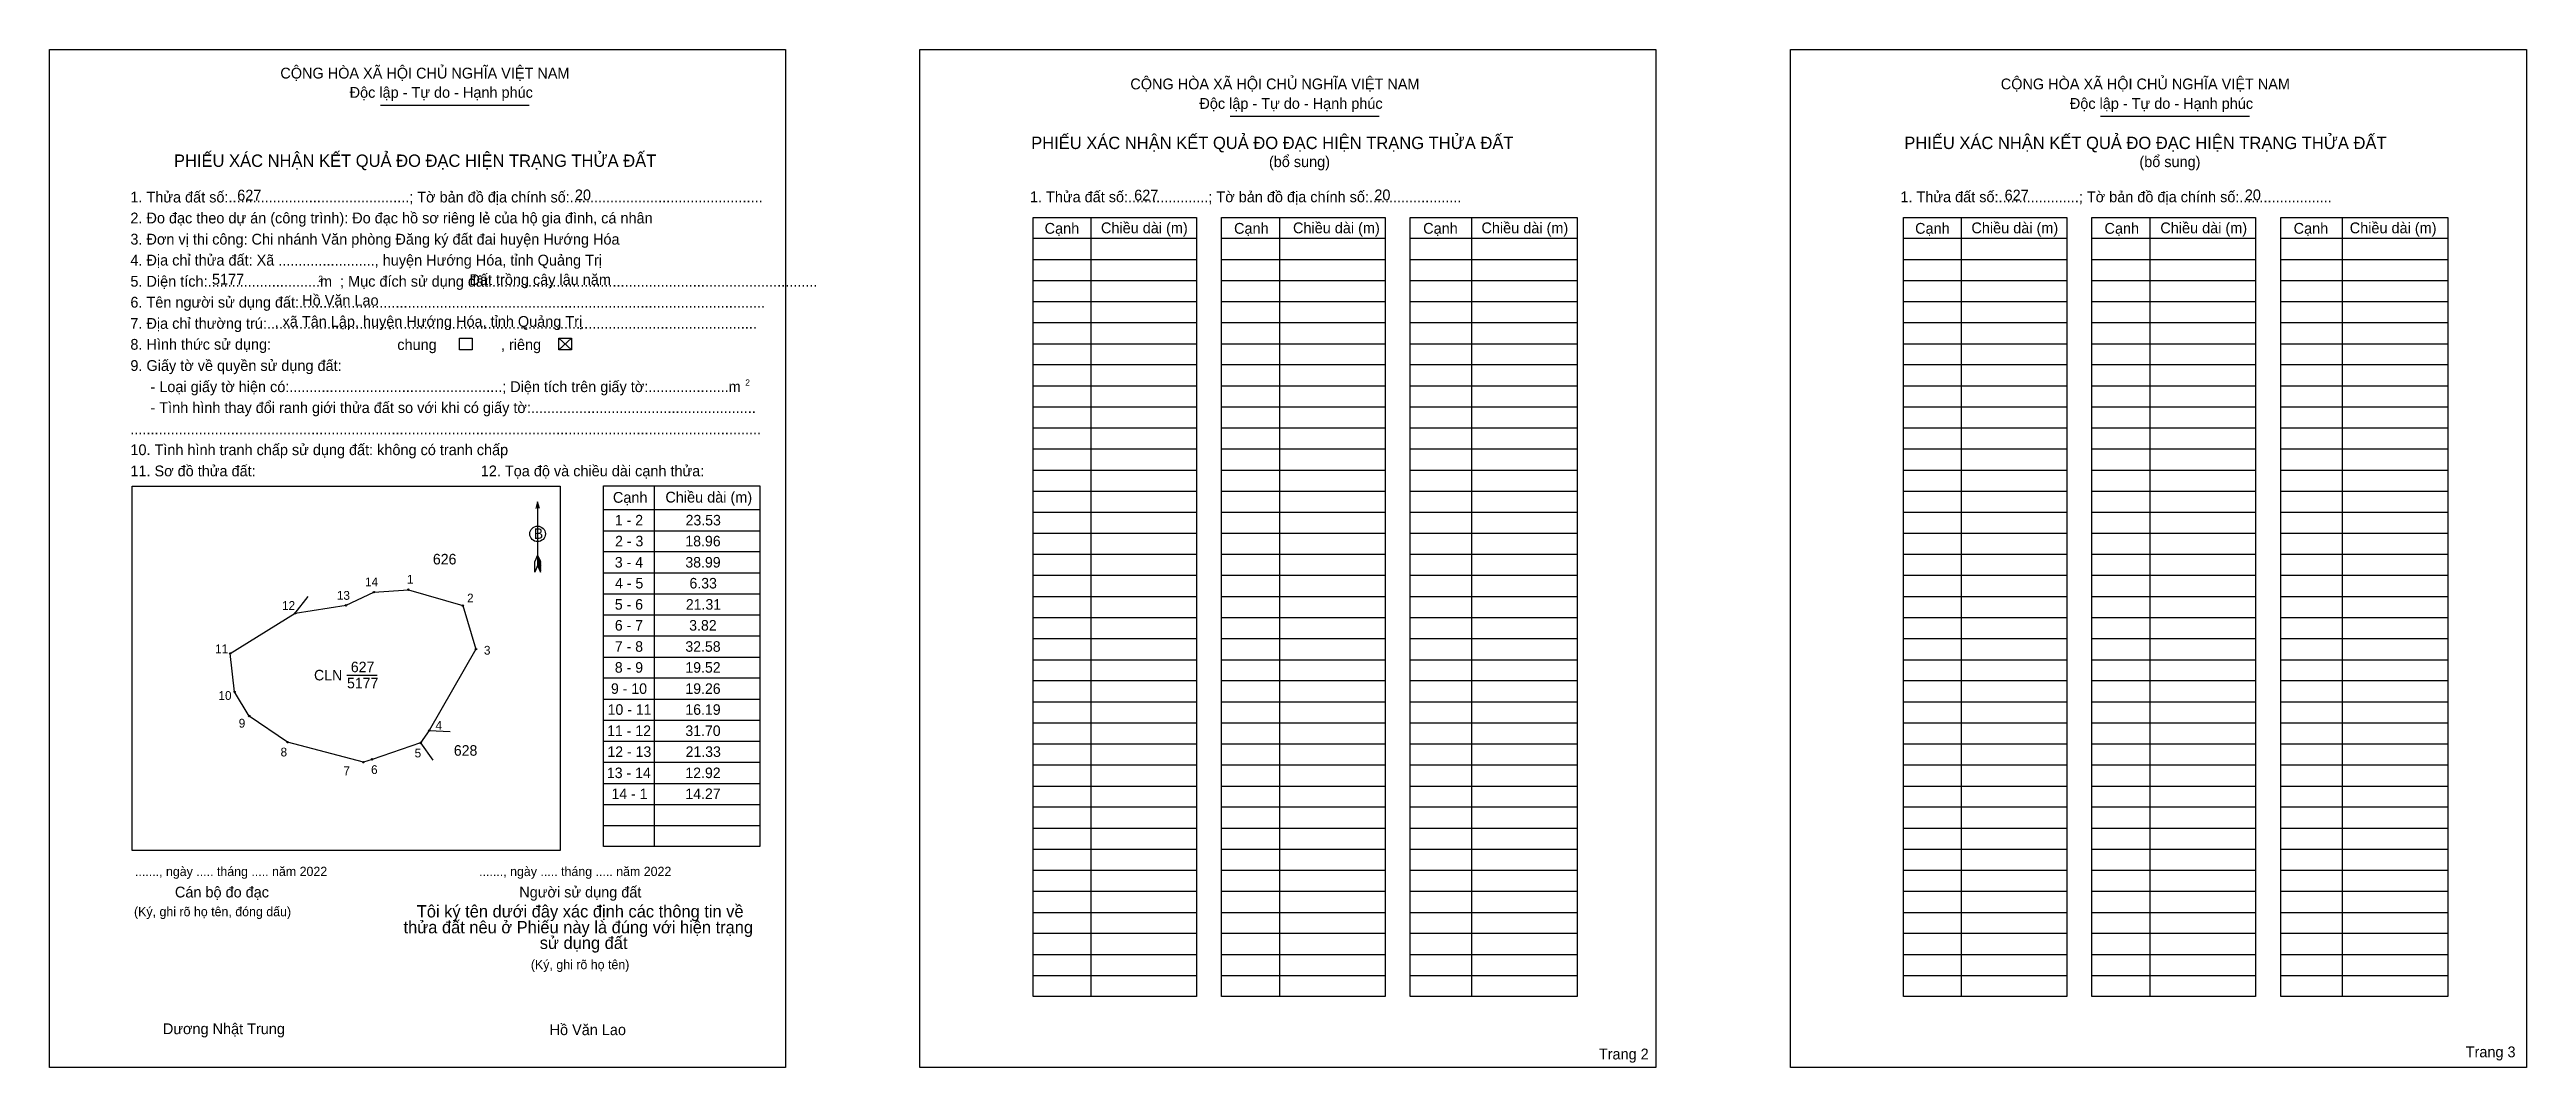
# Model space of a CAD drawing. Extents: x 545945 to 546975, y 1834785 to 1835208.
import ezdxf

# ---------------------------------------------------------------- set-up
doc = ezdxf.new("R2010")
doc.units = 0
for name, color, linetype in [('Level 1', 7, 'Continuous'), ('Level 10', 7, 'Continuous'), ('Level 11', 7, 'Continuous'), ('Level 13', 7, 'Continuous'), ('Level 2', 7, 'Continuous'), ('Level 25', 7, 'Continuous'), ('Level 27', 7, 'Continuous'), ('Level 36', 7, 'Continuous'), ('Level 48', 7, 'Continuous'), ('Level 50', 7, 'Continuous'), ('Level 52', 7, 'Continuous'), ('Level 55', 7, 'Continuous'), ('Level 6', 7, 'Continuous'), ('Level 9', 7, 'Continuous')]:
    doc.layers.add(name, color=color, linetype=linetype)

msp = doc.modelspace()

# ---------------------------------------------------------------- linework, layer by layer
at = {"layer": 'Level 1'}
for p, q in [((545945.3, 1835207.7), (545945.3, 1835207.7)), ((546307, 1835207.7), (546307, 1835207.7)), ((546082.8, 1835184.6), (546144.6, 1835184.6)), ((546435.9, 1835180.1), (546497.8, 1835180.1)), ((546797.6, 1835180.1), (546859.5, 1835180.1)), ((546378, 1835138), (546378, 1834814.2)), ((546456.4, 1835138), (546456.4, 1834814.2)), ((546536.2, 1835138), (546536.2, 1834814.2)), ((546739.7, 1835138), (546739.7, 1834814.2)), ((546818.1, 1835138), (546818.1, 1834814.2)), ((546897.9, 1835138), (546897.9, 1834814.2)), ((546354, 1835129.3), (546421.9, 1835129.3)), ((546432.3, 1835129.3), (546500.3, 1835129.3)), ((546510.7, 1835129.3), (546580.1, 1835129.3)), ((546715.7, 1835129.3), (546783.6, 1835129.3)), ((546794, 1835129.3), (546862, 1835129.3)), ((546872.4, 1835129.3), (546941.8, 1835129.3)), ((546354, 1835120.5), (546421.9, 1835120.5)), ((546432.3, 1835120.5), (546500.3, 1835120.5)), ((546510.7, 1835120.5), (546580.1, 1835120.5)), ((546715.7, 1835120.5), (546783.6, 1835120.5)), ((546794, 1835120.5), (546862, 1835120.5)), ((546872.4, 1835120.5), (546941.8, 1835120.5)), ((546354, 1835111.8), (546421.9, 1835111.8)), ((546354, 1835103), (546421.9, 1835103)), ((546432.3, 1835111.8), (546500.3, 1835111.8)), ((546432.3, 1835103), (546500.3, 1835103)), ((546510.7, 1835111.8), (546580.1, 1835111.8)), ((546510.7, 1835103), (546580.1, 1835103)), ((546715.7, 1835111.8), (546783.6, 1835111.8)), ((546715.7, 1835103), (546783.6, 1835103)), ((546794, 1835111.8), (546862, 1835111.8)), ((546794, 1835103), (546862, 1835103)), ((546872.4, 1835111.8), (546941.8, 1835111.8)), ((546872.4, 1835103), (546941.8, 1835103)), ((546354, 1835094.3), (546421.9, 1835094.3)), ((546432.3, 1835094.3), (546500.3, 1835094.3)), ((546510.7, 1835094.3), (546580.1, 1835094.3)), ((546715.7, 1835094.3), (546783.6, 1835094.3)), ((546794, 1835094.3), (546862, 1835094.3)), ((546872.4, 1835094.3), (546941.8, 1835094.3)), ((546156.9, 1835087.8), (546162.2, 1835082.9)), ((546156.9, 1835082.9), (546162.2, 1835087.8)), ((546354, 1835085.5), (546421.9, 1835085.5)), ((546432.3, 1835085.5), (546500.3, 1835085.5)), ((546510.7, 1835085.5), (546580.1, 1835085.5)), ((546715.7, 1835085.5), (546783.6, 1835085.5)), ((546794, 1835085.5), (546862, 1835085.5)), ((546872.4, 1835085.5), (546941.8, 1835085.5)), ((546354, 1835076.8), (546421.9, 1835076.8)), ((546432.3, 1835076.8), (546500.3, 1835076.8)), ((546510.7, 1835076.8), (546580.1, 1835076.8)), ((546715.7, 1835076.8), (546783.6, 1835076.8)), ((546794, 1835076.8), (546862, 1835076.8)), ((546872.4, 1835076.8), (546941.8, 1835076.8)), ((546354, 1835068), (546421.9, 1835068)), ((546432.3, 1835068), (546500.3, 1835068)), ((546510.7, 1835068), (546580.1, 1835068)), ((546715.7, 1835068), (546783.6, 1835068)), ((546794, 1835068), (546862, 1835068)), ((546872.4, 1835068), (546941.8, 1835068)), ((546354, 1835059.3), (546421.9, 1835059.3)), ((546354, 1835050.5), (546421.9, 1835050.5)), ((546432.3, 1835059.3), (546500.3, 1835059.3)), ((546432.3, 1835050.5), (546500.3, 1835050.5)), ((546510.7, 1835059.3), (546580.1, 1835059.3)), ((546510.7, 1835050.5), (546580.1, 1835050.5)), ((546715.7, 1835059.3), (546783.6, 1835059.3)), ((546715.7, 1835050.5), (546783.6, 1835050.5)), ((546794, 1835059.3), (546862, 1835059.3)), ((546794, 1835050.5), (546862, 1835050.5)), ((546872.4, 1835059.3), (546941.8, 1835059.3)), ((546872.4, 1835050.5), (546941.8, 1835050.5)), ((546354, 1835041.8), (546421.9, 1835041.8)), ((546432.3, 1835041.8), (546500.3, 1835041.8)), ((546510.7, 1835041.8), (546580.1, 1835041.8)), ((546715.7, 1835041.8), (546783.6, 1835041.8)), ((546794, 1835041.8), (546862, 1835041.8)), ((546872.4, 1835041.8), (546941.8, 1835041.8)), ((546354, 1835033), (546421.9, 1835033)), ((546432.3, 1835033), (546500.3, 1835033)), ((546510.7, 1835033), (546580.1, 1835033)), ((546715.7, 1835033), (546783.6, 1835033)), ((546794, 1835033), (546862, 1835033)), ((546872.4, 1835033), (546941.8, 1835033)), ((545979.7, 1835026.3), (545979.7, 1835026.3)), ((546148.1, 1835019.8), (546148.1, 1834993.3)), ((546196.5, 1835026.4), (546196.5, 1834876.6)), ((546354, 1835024.3), (546421.9, 1835024.3)), ((546432.3, 1835024.3), (546500.3, 1835024.3)), ((546510.7, 1835024.3), (546580.1, 1835024.3)), ((546715.7, 1835024.3), (546783.6, 1835024.3)), ((546794, 1835024.3), (546862, 1835024.3)), ((546872.4, 1835024.3), (546941.8, 1835024.3)), ((546175.5, 1835016.6), (546240.4, 1835016.6)), ((546354, 1835015.5), (546421.9, 1835015.5)), ((546432.3, 1835015.5), (546500.3, 1835015.5)), ((546510.7, 1835015.5), (546580.1, 1835015.5)), ((546715.7, 1835015.5), (546783.6, 1835015.5)), ((546794, 1835015.5), (546862, 1835015.5)), ((546872.4, 1835015.5), (546941.8, 1835015.5)), ((546175.5, 1835007.8), (546240.4, 1835007.8)), ((546175.5, 1834999.1), (546240.4, 1834999.1)), ((546354, 1835006.8), (546421.9, 1835006.8)), ((546432.3, 1835006.8), (546500.3, 1835006.8)), ((546510.7, 1835006.8), (546580.1, 1835006.8)), ((546715.7, 1835006.8), (546783.6, 1835006.8)), ((546794, 1835006.8), (546862, 1835006.8)), ((546872.4, 1835006.8), (546941.8, 1835006.8)), ((546148.1, 1834997.7), (546147, 1834995)), ((546147, 1834990.6), (546147, 1834995)), ((546148.1, 1834993.3), (546147, 1834990.6)), ((546148.1, 1834997.7), (546149.3, 1834995)), ((546148.1, 1834997.3), (546149.3, 1834994.6)), ((546148.1, 1834996.9), (546149.3, 1834994.2)), ((546148.1, 1834996.5), (546149.3, 1834993.8)), ((546148.1, 1834996.1), (546149.3, 1834993.4)), ((546148.1, 1834995.8), (546149.3, 1834993)), ((546148.1, 1834995.4), (546149.3, 1834992.6)), ((546148.1, 1834995), (546149.3, 1834992.2)), ((546148.1, 1834994.6), (546149.3, 1834991.8)), ((546148.1, 1834994.2), (546149.3, 1834991.4)), ((546148.1, 1834993.9), (546149.3, 1834991.1)), ((546148.1, 1834993.3), (546149.3, 1834990.6)), ((546149.3, 1834990.6), (546149.3, 1834995)), ((546175.5, 1834990.3), (546240.4, 1834990.3)), ((546354, 1834998), (546421.9, 1834998)), ((546354, 1834989.3), (546421.9, 1834989.3)), ((546432.3, 1834998), (546500.3, 1834998)), ((546432.3, 1834989.3), (546500.3, 1834989.3)), ((546510.7, 1834998), (546580.1, 1834998)), ((546510.7, 1834989.3), (546580.1, 1834989.3)), ((546715.7, 1834998), (546783.6, 1834998)), ((546715.7, 1834989.3), (546783.6, 1834989.3)), ((546794, 1834998), (546862, 1834998)), ((546794, 1834989.3), (546862, 1834989.3)), ((546872.4, 1834998), (546941.8, 1834998)), ((546872.4, 1834989.3), (546941.8, 1834989.3)), ((546175.5, 1834981.6), (546240.4, 1834981.6)), ((546354, 1834980.5), (546421.9, 1834980.5)), ((546432.3, 1834980.5), (546500.3, 1834980.5)), ((546510.7, 1834980.5), (546580.1, 1834980.5)), ((546715.7, 1834980.5), (546783.6, 1834980.5)), ((546794, 1834980.5), (546862, 1834980.5)), ((546872.4, 1834980.5), (546941.8, 1834980.5)), ((546175.5, 1834972.8), (546240.4, 1834972.8)), ((546354, 1834971.7), (546421.9, 1834971.7)), ((546432.3, 1834971.7), (546500.3, 1834971.7)), ((546510.7, 1834971.7), (546580.1, 1834971.7)), ((546715.7, 1834971.7), (546783.6, 1834971.7)), ((546794, 1834971.7), (546862, 1834971.7)), ((546872.4, 1834971.7), (546941.8, 1834971.7)), ((546175.5, 1834964.1), (546240.4, 1834964.1)), ((546354, 1834963), (546421.9, 1834963)), ((546432.3, 1834963), (546500.3, 1834963)), ((546510.7, 1834963), (546580.1, 1834963)), ((546715.7, 1834963), (546783.6, 1834963)), ((546794, 1834963), (546862, 1834963)), ((546872.4, 1834963), (546941.8, 1834963)), ((546175.5, 1834955.3), (546240.4, 1834955.3)), ((546354, 1834954.2), (546421.9, 1834954.2)), ((546432.3, 1834954.2), (546500.3, 1834954.2)), ((546510.7, 1834954.2), (546580.1, 1834954.2)), ((546715.7, 1834954.2), (546783.6, 1834954.2)), ((546794, 1834954.2), (546862, 1834954.2)), ((546872.4, 1834954.2), (546941.8, 1834954.2)), ((546175.5, 1834946.6), (546240.4, 1834946.6)), ((546175.5, 1834937.8), (546240.4, 1834937.8)), ((546354, 1834945.5), (546421.9, 1834945.5)), ((546432.3, 1834945.5), (546500.3, 1834945.5)), ((546510.7, 1834945.5), (546580.1, 1834945.5)), ((546715.7, 1834945.5), (546783.6, 1834945.5)), ((546794, 1834945.5), (546862, 1834945.5)), ((546872.4, 1834945.5), (546941.8, 1834945.5)), ((546175.5, 1834929.1), (546240.4, 1834929.1)), ((546354, 1834936.7), (546421.9, 1834936.7)), ((546354, 1834928), (546421.9, 1834928)), ((546432.3, 1834936.7), (546500.3, 1834936.7)), ((546432.3, 1834928), (546500.3, 1834928)), ((546510.7, 1834936.7), (546580.1, 1834936.7)), ((546510.7, 1834928), (546580.1, 1834928)), ((546715.7, 1834936.7), (546783.6, 1834936.7)), ((546715.7, 1834928), (546783.6, 1834928)), ((546794, 1834936.7), (546862, 1834936.7)), ((546794, 1834928), (546862, 1834928)), ((546872.4, 1834936.7), (546941.8, 1834936.7)), ((546872.4, 1834928), (546941.8, 1834928)), ((546175.5, 1834920.3), (546240.4, 1834920.3)), ((546354, 1834919.2), (546421.9, 1834919.2)), ((546432.3, 1834919.2), (546500.3, 1834919.2)), ((546510.7, 1834919.2), (546580.1, 1834919.2)), ((546715.7, 1834919.2), (546783.6, 1834919.2)), ((546794, 1834919.2), (546862, 1834919.2)), ((546872.4, 1834919.2), (546941.8, 1834919.2)), ((546175.5, 1834911.6), (546240.4, 1834911.6)), ((546354, 1834910.5), (546421.9, 1834910.5)), ((546432.3, 1834910.5), (546500.3, 1834910.5)), ((546510.7, 1834910.5), (546580.1, 1834910.5)), ((546715.7, 1834910.5), (546783.6, 1834910.5)), ((546794, 1834910.5), (546862, 1834910.5)), ((546872.4, 1834910.5), (546941.8, 1834910.5)), ((546175.5, 1834902.8), (546240.4, 1834902.8)), ((546354, 1834901.7), (546421.9, 1834901.7)), ((546432.3, 1834901.7), (546500.3, 1834901.7)), ((546510.7, 1834901.7), (546580.1, 1834901.7)), ((546715.7, 1834901.7), (546783.6, 1834901.7)), ((546794, 1834901.7), (546862, 1834901.7)), ((546872.4, 1834901.7), (546941.8, 1834901.7)), ((546175.5, 1834894.1), (546240.4, 1834894.1)), ((546354, 1834893), (546421.9, 1834893)), ((546432.3, 1834893), (546500.3, 1834893)), ((546510.7, 1834893), (546580.1, 1834893)), ((546715.7, 1834893), (546783.6, 1834893)), ((546794, 1834893), (546862, 1834893)), ((546872.4, 1834893), (546941.8, 1834893)), ((546175.5, 1834885.3), (546240.4, 1834885.3)), ((546354, 1834884.2), (546421.9, 1834884.2)), ((546354, 1834875.5), (546421.9, 1834875.5)), ((546432.3, 1834884.2), (546500.3, 1834884.2)), ((546432.3, 1834875.5), (546500.3, 1834875.5)), ((546510.7, 1834884.2), (546580.1, 1834884.2)), ((546510.7, 1834875.5), (546580.1, 1834875.5)), ((546715.7, 1834884.2), (546783.6, 1834884.2)), ((546715.7, 1834875.5), (546783.6, 1834875.5)), ((546794, 1834884.2), (546862, 1834884.2)), ((546794, 1834875.5), (546862, 1834875.5)), ((546872.4, 1834884.2), (546941.8, 1834884.2)), ((546872.4, 1834875.5), (546941.8, 1834875.5)), ((546157.5, 1834874.9), (546157.5, 1834874.9)), ((546354, 1834866.7), (546421.9, 1834866.7)), ((546432.3, 1834866.7), (546500.3, 1834866.7)), ((546510.7, 1834866.7), (546580.1, 1834866.7)), ((546715.7, 1834866.7), (546783.6, 1834866.7)), ((546794, 1834866.7), (546862, 1834866.7)), ((546872.4, 1834866.7), (546941.8, 1834866.7)), ((546354, 1834858), (546421.9, 1834858)), ((546432.3, 1834858), (546500.3, 1834858)), ((546510.7, 1834858), (546580.1, 1834858)), ((546715.7, 1834858), (546783.6, 1834858)), ((546794, 1834858), (546862, 1834858)), ((546872.4, 1834858), (546941.8, 1834858)), ((546354, 1834849.2), (546421.9, 1834849.2)), ((546432.3, 1834849.2), (546500.3, 1834849.2)), ((546510.7, 1834849.2), (546580.1, 1834849.2)), ((546715.7, 1834849.2), (546783.6, 1834849.2)), ((546794, 1834849.2), (546862, 1834849.2)), ((546872.4, 1834849.2), (546941.8, 1834849.2)), ((546354, 1834840.5), (546421.9, 1834840.5)), ((546432.3, 1834840.5), (546500.3, 1834840.5)), ((546510.7, 1834840.5), (546580.1, 1834840.5)), ((546715.7, 1834840.5), (546783.6, 1834840.5)), ((546794, 1834840.5), (546862, 1834840.5)), ((546872.4, 1834840.5), (546941.8, 1834840.5)), ((546354, 1834831.7), (546421.9, 1834831.7)), ((546432.3, 1834831.7), (546500.3, 1834831.7)), ((546510.7, 1834831.7), (546580.1, 1834831.7)), ((546715.7, 1834831.7), (546783.6, 1834831.7)), ((546794, 1834831.7), (546862, 1834831.7)), ((546872.4, 1834831.7), (546941.8, 1834831.7)), ((546354, 1834823), (546421.9, 1834823)), ((546432.3, 1834823), (546500.3, 1834823)), ((546510.7, 1834823), (546580.1, 1834823)), ((546715.7, 1834823), (546783.6, 1834823)), ((546794, 1834823), (546862, 1834823)), ((546872.4, 1834823), (546941.8, 1834823)), ((546251.1, 1834784.8), (546251.1, 1834784.8)), ((546612.8, 1834784.8), (546612.8, 1834784.8))]:
    msp.add_line(p, q, dxfattribs=at)
for points in [[(546354, 1835138), (546421.9, 1835138), (546421.9, 1834814.2), (546354, 1834814.2)], [(546432.3, 1835138), (546500.3, 1835138), (546500.3, 1834814.2), (546432.3, 1834814.2)], [(546510.7, 1835138), (546580.1, 1835138), (546580.1, 1834814.2), (546510.7, 1834814.2)], [(546715.7, 1835138), (546783.6, 1835138), (546783.6, 1834814.2), (546715.7, 1834814.2)], [(546794, 1835138), (546862, 1835138), (546862, 1834814.2), (546794, 1834814.2)], [(546872.4, 1835138), (546941.8, 1835138), (546941.8, 1834814.2), (546872.4, 1834814.2)], [(545979.7, 1835026.3), (546157.5, 1835026.3), (546157.5, 1834874.9), (545979.7, 1834874.9)], [(546175.5, 1835026.4), (546240.4, 1835026.4), (546240.4, 1834876.6), (546175.5, 1834876.6)]]:
    msp.add_lwpolyline(points, close=True, dxfattribs=at)
msp.add_lwpolyline([(546148.9, 1835017), (546148.1, 1835019.8), (546147.4, 1835017)], dxfattribs=at)
msp.add_circle((546148.1, 1835006.5), 3.23, dxfattribs=at)
at = {"layer": 'Level 10'}
for p, q in [((546068.5, 1834976.8), (546080.1, 1834982.3)), ((546080.1, 1834982.3), (546094.4, 1834983.3)), ((546094.4, 1834983.3), (546117, 1834976.7)), ((546020.4, 1834956.8), (546047.4, 1834973.5)), ((546047.4, 1834973.5), (546068.5, 1834976.8)), ((546117, 1834976.7), (546122.5, 1834958.6)), ((546122.5, 1834958.6), (546103.1, 1834924.8)), ((546022.2, 1834940.8), (546020.4, 1834956.8)), ((546028.3, 1834930.8), (546022.2, 1834940.8)), ((546044.2, 1834919.9), (546028.3, 1834930.8)), ((546075.7, 1834911.6), (546044.2, 1834919.9)), ((546099.5, 1834919.6), (546079.3, 1834912.8)), ((546103.1, 1834924.8), (546099.5, 1834919.6)), ((546079.3, 1834912.8), (546075.7, 1834911.6))]:
    msp.add_line(p, q, dxfattribs=at)
at = {"layer": 'Level 11'}
for centre in [(546080.1, 1834982.3), (546094.4, 1834983.3), (546047.4, 1834973.5), (546068.5, 1834976.8), (546117, 1834976.7), (546122.5, 1834958.6), (546020.4, 1834956.8), (546020.4, 1834956.8), (546022.2, 1834940.8), (546028.3, 1834930.8), (546044.2, 1834919.9), (546099.5, 1834919.6), (546103.1, 1834924.8), (546075.7, 1834911.6), (546079.3, 1834912.8)]:
    msp.add_circle(centre, 0.292, dxfattribs=at)
at = {"layer": 'Level 2'}
for points in [[(545945.3, 1835207.7), (546251.1, 1835207.7), (546251.1, 1834784.8), (545945.3, 1834784.8)], [(546307, 1835207.7), (546612.8, 1835207.7), (546612.8, 1834784.8), (546307, 1834784.8)], [(546668.7, 1835207.7), (546974.5, 1835207.7), (546974.5, 1834784.8), (546668.7, 1834784.8)]]:
    msp.add_lwpolyline(points, close=True, dxfattribs=at)
at = {"layer": 'Level 25'}
msp.add_line((546094.4, 1834983.3), (546117, 1834976.7), dxfattribs=at)
at = {"layer": 'Level 27'}
for p, q in [((546047.4, 1834973.5), (546052.7, 1834980.5)), ((546099.5, 1834919.6), (546104.6, 1834912.4)), ((546103.1, 1834924.8), (546111.8, 1834924.4))]:
    msp.add_line(p, q, dxfattribs=at)
at = {"layer": 'Level 50'}
for points in [[(546115.6, 1835087.8), (546120.9, 1835087.8), (546120.9, 1835082.9), (546115.6, 1835082.9)], [(546156.9, 1835087.8), (546162.2, 1835087.8), (546162.2, 1835082.9), (546156.9, 1835082.9)]]:
    msp.add_lwpolyline(points, close=True, dxfattribs=at)
at = {"layer": 'Level 9'}
msp.add_line((546068.9, 1834947.8), (546081.5, 1834947.8), dxfattribs=at)

# ---------------------------------------------------------------- texts
at = {"layer": 'Level 1'}
for s, height, p in [('CỘNG HÒA XÃ HỘI CHỦ NGHĨA VIỆT NAM', 4.492, (546041.2, 1835195.7)), ('CỘNG HÒA XÃ HỘI CHỦ NGHĨA VIỆT NAM', 4.492, (546394.4, 1835191.2)), ('CỘNG HÒA XÃ HỘI CHỦ NGHĨA VIỆT NAM', 4.492, (546756.1, 1835191.2)), ('Độc lập - Tự do - Hạnh phúc', 4.492, (546070, 1835187.7)), ('Độc lập - Tự do - Hạnh phúc', 4.492, (546423.1, 1835183.1)), ('Độc lập - Tự do - Hạnh phúc', 4.492, (546784.8, 1835183.1)), ('PHIẾU XÁC NHẬN KẾT QUẢ ĐO ĐẠC HIỆN TRẠNG THỬA ĐẤT', 5.134, (545997, 1835159)), ('PHIẾU XÁC NHẬN KẾT QUẢ ĐO ĐẠC HIỆN TRẠNG THỬA ĐẤT', 5.134, (546353.2, 1835166.4)), ('(bổ sung)', 4.49, (546452, 1835158.9)), ('PHIẾU XÁC NHẬN KẾT QUẢ ĐO ĐẠC HIỆN TRẠNG THỬA ĐẤT', 5.134, (546716, 1835166.4)), ('(bổ sung)', 4.49, (546813.7, 1835158.9)), ('1. Thửa đất số:.............................................; Tờ bản đồ địa chính số:................................................', 4.4921, (545978.9, 1835144.2)), ('1. Thửa đất số:....................; Tờ bản đồ địa chính số:.......................', 4.492, (546352.7, 1835144.3)), ('1. Thửa đất số:....................; Tờ bản đồ địa chính số:.......................', 4.492, (546714.4, 1835144.3)), ('2. Đo đạc theo dự án (công trình): Đo đạc hồ sơ riêng lẻ của hộ gia đình, cá nhân', 4.492, (545978.9, 1835135.5)), ('Cạnh', 4.49, (546358.8, 1835131.2)), ('Chiều dài (m)', 4.492, (546382.2, 1835131.4)), ('Cạnh', 4.49, (546437.5, 1835131.2)), ('Chiều dài (m)', 4.492, (546462, 1835131.4)), ('Cạnh', 4.49, (546516.1, 1835131.2)), ('Chiều dài (m)', 4.492, (546540.3, 1835131.4)), ('Cạnh', 4.49, (546720.5, 1835131.2)), ('Chiều dài (m)', 4.492, (546743.9, 1835131.4)), ('Cạnh', 4.49, (546799.2, 1835131.2)), ('Chiều dài (m)', 4.492, (546822.4, 1835131.4)), ('Cạnh', 4.49, (546877.8, 1835131.2)), ('Chiều dài (m)', 4.492, (546901.1, 1835131.4)), ('4. Địa chỉ thửa đất: Xã ........................, huyện Hướng Hóa, tỉnh Quảng Trị', 4.492, (545978.9, 1835118)), ('3. Đơn vị thi công: Chi nhánh Văn phòng Đăng ký đất đai huyện Hướng Hóa', 4.492, (545978.9, 1835126.7)), ('5. Diện tích:............................m  ; Mục đích sử dụng đất:.................................................................................', 4.4921, (545978.9, 1835109.2)), ('2', 2.57, (546057, 1835111.2)), ('6. Tên người sử dụng đất:....................................................................................................................', 4.4921, (545978.9, 1835100.5)), ('7. Địa chỉ thường trú:..........................................................................................................................', 4.4921, (545978.9, 1835091.7)), ('chung                , riêng', 4.492, (546089.8, 1835082.9)), ('9. Giấy tờ về quyền sử dụng đất:', 4.492, (545978.9, 1835074.2)), ('     - Loại giấy tờ hiện có:.....................................................; Diện tích trên giấy tờ:....................m', 4.4921, (545978.9, 1835065.4)), ('     - Tình hình thay đổi ranh giới thửa đất so với khi có giấy tờ:........................................................', 4.4921, (545978.9, 1835056.7)), ('2', 2.57, (546234.4, 1835068.1)), ('10. Tình hình tranh chấp sử dụng đất: không có tranh chấp', 4.492, (545978.9, 1835039.2)), ('.............................................................................................................................................................', 4.4921, (545978.9, 1835047.9)), ('11. Sơ đồ thửa đất:', 4.492, (545978.9, 1835030.4)), ('12. Tọa độ và chiều dài cạnh thửa:', 4.492, (546124.5, 1835030.4)), ('Cạnh', 4.49, (546179.4, 1835019.4)), ('Chiều dài (m)', 4.492, (546201.2, 1835019.5)), ('B', 4.38, (546146.5, 1835004.4)), ('......., ngày ..... tháng ..... năm 2022', 3.851, (545980.8, 1834864.3)), ('......., ngày ..... tháng ..... năm 2022', 3.851, (546123.8, 1834864.3)), ('Cán bộ đo đạc', 4.492, (545997.4, 1834855.4)), ('Người sử dụng đất', 4.492, (546140.5, 1834855.4)), ('(Ký, ghi rõ họ tên, đóng dấu)', 3.851, (545980.4, 1834847.6)), ('thửa đất nêu ở Phiếu này là đúng với hiện trạng', 5.105, (546092.4, 1834840.5)), ('Tôi ký tên dưới đây xác định các thông tin về', 5.105, (546097.9, 1834847.1)), ('sử dụng đất', 5.105, (546149, 1834834)), ('(Ký, ghi rõ họ tên)', 3.851, (546145.3, 1834825.6)), ('Dương Nhật Trung', 4.492, (545992.4, 1834798.6)), ('Trang 3', 4.49, (546949.3, 1834789)), ('Trang 2', 4.49, (546589.1, 1834788.1))]:
    msp.add_text(s, height=height, dxfattribs=at).set_placement(p)
at = {"layer": 'Level 13'}
for s, p in [('CLN', (546055.2, 1834945.6)), ('627', (546070.5, 1834949)), ('5177', (546068.9, 1834942.3))]:
    msp.add_text(s, height=4.38, dxfattribs=at).set_placement(p)
at = {"layer": 'Level 36'}
for s, p in [('626', (546104.6, 1834993.8)), ('628', (546113.3, 1834914.3))]:
    msp.add_text(s, height=4.38, dxfattribs=at).set_placement(p)
at = {"layer": 'Level 48'}
msp.add_text('8. Hình thức sử dụng:', height=4.492, dxfattribs=at).set_placement((545978.9, 1835083))
at = {"layer": 'Level 52'}
for s, p in [('1 - 2', (546180.2, 1835010)), ('23.53', (546209.6, 1835010)), ('2 - 3', (546180.3, 1835001.3)), ('18.96', (546209.5, 1835001.3)), ('3 - 4', (546180.2, 1834992.5)), ('38.99', (546209.5, 1834992.5)), ('4 - 5', (546180.3, 1834983.8)), ('5 - 6', (546180.2, 1834975)), ('21.31', (546209.7, 1834975)), ('6.33', (546211.2, 1834983.8)), ('6 - 7', (546180.2, 1834966.3)), ('3.82', (546211.1, 1834966.3)), ('7 - 8', (546180.2, 1834957.5)), ('32.58', (546209.5, 1834957.5)), ('8 - 9', (546180.2, 1834948.8)), ('19.52', (546209.5, 1834948.8)), ('9 - 10', (546178.6, 1834940)), ('19.26', (546209.5, 1834940)), ('11 - 12', (546177, 1834922.5)), ('10 - 11', (546177.2, 1834931.3)), ('31.70', (546209.5, 1834922.5)), ('16.19', (546209.5, 1834931.3)), ('12 - 13', (546177.1, 1834913.8)), ('21.33', (546209.6, 1834913.8)), ('13 - 14', (546176.9, 1834905)), ('12.92', (546209.5, 1834905)), ('14 - 1', (546178.8, 1834896.3)), ('14.27', (546209.5, 1834896.3))]:
    msp.add_text(s, height=4.38, dxfattribs=at).set_placement(p)
at = {"layer": 'Level 55'}
for s, p in [('14', (546080, 1834982.3)), ('1', (546094.3, 1834983.3)), ('12', (546047.3, 1834973.5)), ('13', (546068.4, 1834976.8)), ('2', (546116.9, 1834976.7)), ('3', (546122.5, 1834958.6)), ('11', (546020.3, 1834956.8)), ('10', (546022.1, 1834940.8)), ('9', (546028.3, 1834930.8)), ('5', (546099.5, 1834919.6)), ('4', (546103, 1834924.8)), ('7', (546075.7, 1834911.6)), ('6', (546079.3, 1834912.8))]:
    msp.add_text(s, height=0.146, dxfattribs=at).set_placement(p)
at = {"layer": 'Level 6'}
for s, height, p in [('627', 4.49, (546023.3, 1835145)), ('20', 4.49, (546163.6, 1835145.1)), ('627', 4.49, (546396, 1835145)), ('20', 4.49, (546495.8, 1835145.1)), ('627', 4.49, (546757.7, 1835145)), ('20', 4.49, (546857.5, 1835145.1)), ('5177', 4.49, (546012.8, 1835110.1)), ('Đất trồng cây lâu năm', 4.492, (546119.8, 1835109.9)), ('Hồ Văn Lao', 4.49, (546050.3, 1835101.3)), (', xã Tân Lập, huyện Hướng Hóa, tỉnh Quảng Trị', 4.492, (546038.8, 1835092.5)), ('Hồ Văn Lao', 4.49, (546153.1, 1834798.2))]:
    msp.add_text(s, height=height, dxfattribs=at).set_placement(p)
at = {"layer": 'Level 9'}
for s, p in [('1', (546093.8, 1834985.8)), ('12', (546041.9, 1834974.9)), ('13', (546064.7, 1834979.1)), ('14', (546076.4, 1834984.7)), ('2', (546118.8, 1834978)), ('11', (546014.1, 1834956.9)), ('3', (546125.8, 1834956.3)), ('10', (546015.5, 1834937.5)), ('9', (546023.9, 1834926)), ('4', (546105.7, 1834925.1)), ('8', (546041.3, 1834914)), ('5', (546097, 1834913.6)), ('7', (546067.4, 1834906.2)), ('6', (546078.9, 1834906.7))]:
    msp.add_text(s, height=3.65, dxfattribs=at).set_placement(p)

doc.saveas('drawing.dxf')
